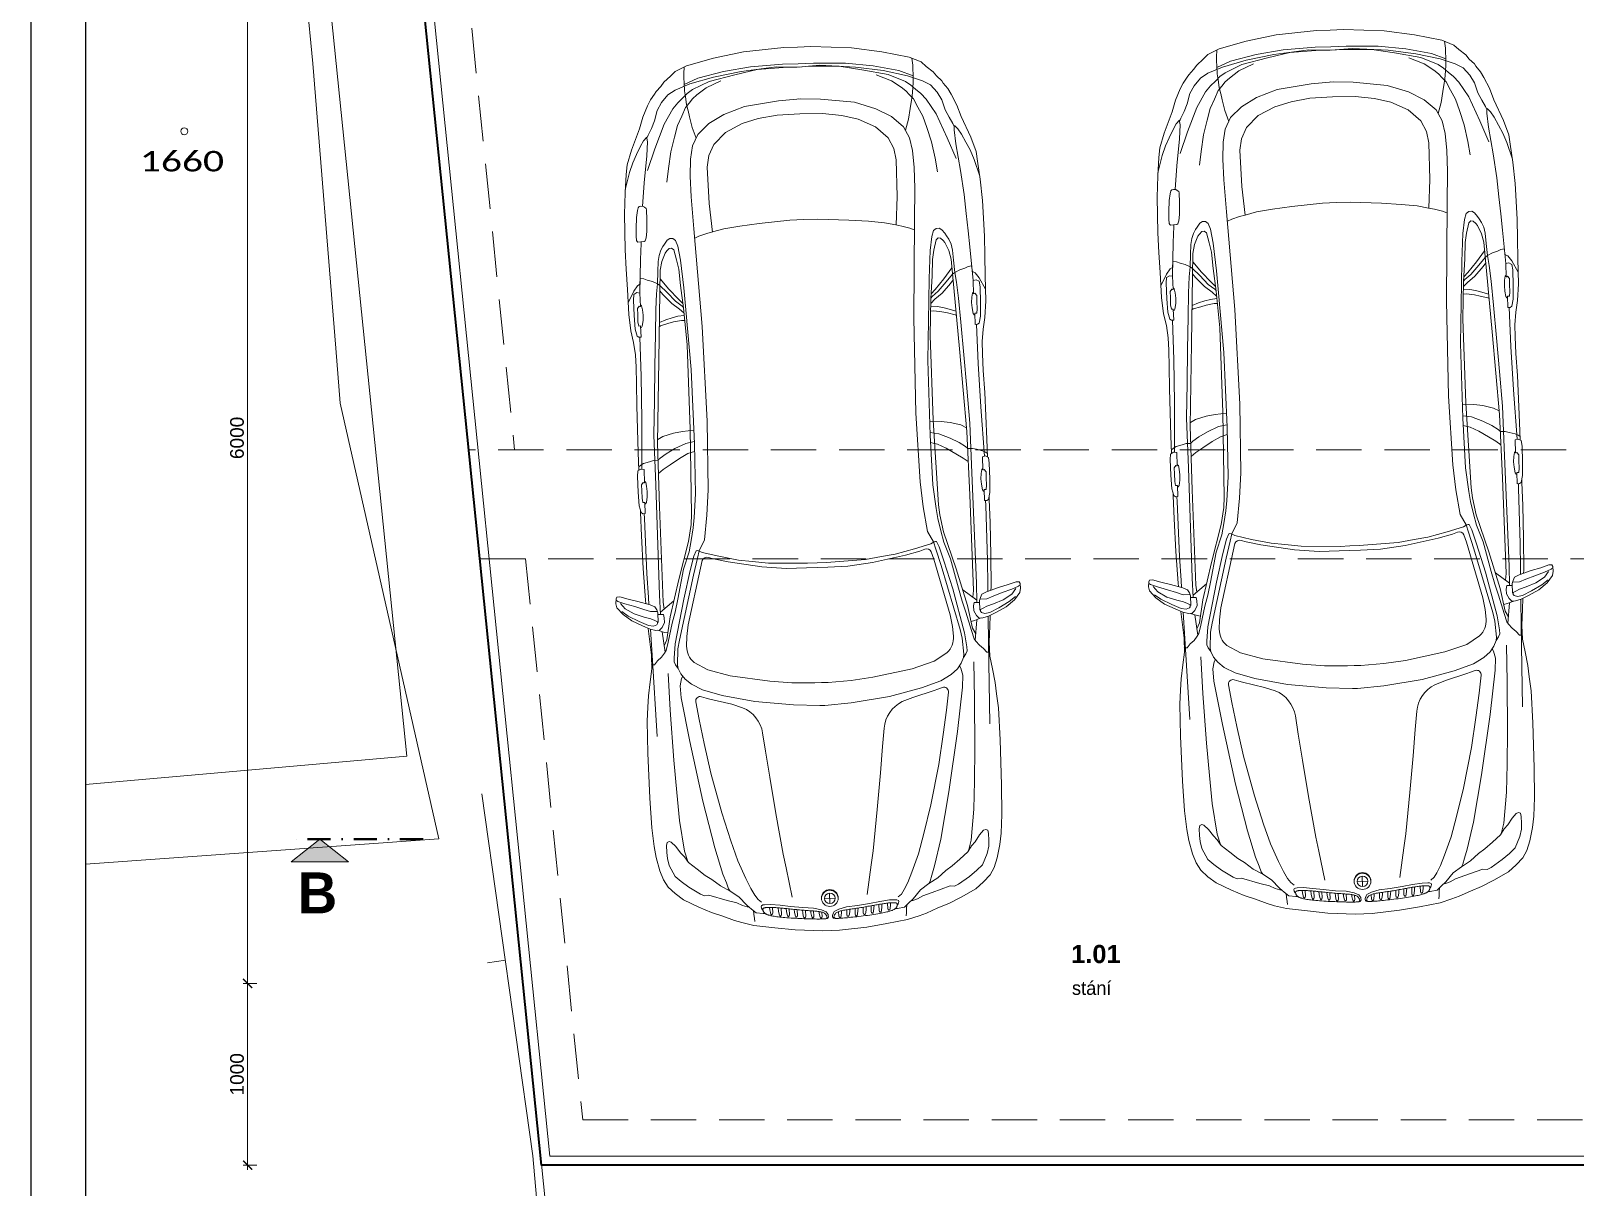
# Model space of a CAD drawing. Header units: millimetres. Extents: x 3760008 to 3998794, y 1820800 to 2250722.
# Drawn here: x 3952790 to 3961285, y 1862323 to 1868682 of the extents above; entities that cross this region are included whole.
import ezdxf

# ---------------------------------------------------------------- set-up
doc = ezdxf.new("R2010")
doc.units = ezdxf.units.MM
doc.header["$LTSCALE"] = 5
doc.linetypes.add('DASHDOT', pattern=[25.4, 12.7, -6.35, 0, -6.35])
doc.linetypes.add('DASHED', pattern=[0.75, 0.5, -0.25])
for name, color, linetype, lineweight in [('km__03_velmi tlustá', 7, 'Continuous', 35), ('km_čísla místností', 150, 'Continuous', 0), ('MA_kóty', 133, 'Continuous', 15), ('SM__02d_tenka další', 146, 'Continuous', 9), ('SM_kóty', 140, 'Continuous', 0)]:
    doc.layers.add(name, color=color, linetype=linetype, lineweight=lineweight)
doc.layers.add('km__netisk', color=250, linetype='Continuous', plot=False)
for name, color, linetype, lineweight, true_color in [('SM_ Návrh šrafa', 8, 'Continuous', 0, 0x808080), ('Z _ KATASTR', 144, 'Continuous', 9, 0x006d91), ('Z _ MERENI', 8, 'Continuous', 9, 0x7a7a7a), ('Z _ POPIS', 8, 'Continuous', 9, 0x7c7c7c)]:
    doc.layers.add(name, color=color, linetype=linetype, lineweight=lineweight, true_color=true_color)
doc.styles.add('Calibri', font='Calibri', dxfattribs={"width": 0.868})
doc.styles.add('IP_style', font='Arial.ttf')
doc.styles.add('km_style', font='GOTHIC.TTF')
doc.dimstyles.new('IP_50', dxfattribs={"dimscale": 100, "dimtxt": 0.75, "dimasz": 0.5, "dimexe": 0.25, "dimexo": 0.25, "dimgap": 0.2, "dimtad": 1, "dimdec": 0, "dimrnd": 5, "dimdsep": 46, "dimtxsty": 'IP_style', "dimblk": 'ARCHTICK', "dimcen": -0.5, "dimdle": 0.25, "dimclrd": 256, "dimclre": 256, "dimclrt": 256, "dimadec": 1, "dimazin": 2, "dimtfac": 0.5, "dimtdec": 0, "dimtmove": 2, "dimatfit": 3, "dimfxl": 0.5, "dimfxlon": 1, "dimtolj": 1, "dimlwd": -1, "dimlwe": -1, "dimarcsym": 0})

# ---------------------------------------------------------------- blocks, each defined once
blk = doc.blocks.new('PLOT_DREVENY_04')
at = {"layer": 'Z _ POPIS', "color": 0, "lineweight": 0}
blk.add_line((0, 0.1), (0, 0), dxfattribs=at)
blk = doc.blocks.new('BMW_2d')
blk.add_line((0.2061, 0), (0.1494, 0))
for points in [[(1.7294, 0.8857), (1.7827, 0.8857), (1.7992, 0.8905), (1.817, 0.8999), (1.8288, 0.926), (1.8501, 0.9922), (1.8643, 1.0454), (1.8785, 1.0904), (1.8773, 1.1069), (1.869, 1.1116), (1.8418, 1.114), (1.8193, 1.1093), (1.7803, 1.0773), (1.7436, 1.03), (1.714, 0.9733), (1.6951, 0.9319), (1.6868, 0.8999), (1.6868, 0.8798), (1.7022, 0.8656), (1.7282, 0.8514), (1.7543, 0.8514), (1.7732, 0.855)], [(1.7909, 0.8881), (1.7909, 0.926), (1.804, 0.9614), (1.8217, 1.0111), (1.8395, 1.0655), (1.8537, 1.1034), (1.8603, 1.1124)], [(1.8418, 1.088), (1.8111, 1.0643), (1.7815, 1.0158), (1.7625, 0.9614), (1.7507, 0.9248), (1.7412, 0.9035), (1.7341, 0.8893), (1.7235, 0.8893), (1.7176, 0.894), (1.7105, 0.9118), (1.7152, 0.939), (1.7389, 0.9898), (1.7708, 1.049), (1.7969, 1.0833)], [(0, 0), (0, 0.0459), (0.0113, 0.1967), (0.0269, 0.3075), (0.0445, 0.4231), (0.0627, 0.488), (0.0757, 0.5282), (0.1022, 0.5914), (0.1243, 0.6529), (0.1568, 0.7226), (0.1998, 0.8039), (0.2359, 0.8492), (0.273, 0.8864), (0.3137, 0.9108), (0.3648, 0.9293), (0.438, 0.9456), (0.4998, 0.9549), (0.602, 0.9632), (0.766, 0.968), (1.0133, 0.9692), (1.1892, 0.9668), (1.2664, 0.9597), (1.3294, 0.9537), (1.4055, 0.943), (1.4756, 0.9309), (1.5515, 0.9289), (1.6399, 0.9369), (1.6993, 0.9412)], [(2.3308, 0.9401), (2.3038, 0.9397), (2.0017, 0.9373), (1.8693, 0.9337), (1.8313, 0.9337)], [(1.8366, 0.9502), (1.8551, 0.9514), (2.03, 0.9576), (2.21, 0.9596), (2.3371, 0.9596), (2.3513, 0.9596)], [(2.5, 0.9311), (2.5729, 0.9311), (2.5761, 0.9491), (2.5666, 0.965), (2.5359, 0.9681), (2.4503, 0.9681), (2.3752, 0.965), (2.3371, 0.9565), (2.3308, 0.947), (2.3308, 0.9343), (2.3921, 0.9343), (2.3921, 0.9449), (2.4154, 0.948), (2.4566, 0.948), (2.4894, 0.948), (2.5021, 0.9385), (2.5, 0.9354), (2.5, 0.9311)], [(2.5698, 0.9596), (2.6674, 0.9596), (2.9246, 0.9577), (3.0462, 0.9541), (3.1376, 0.953), (3.2052, 0.955), (3.2736, 0.9618), (3.3381, 0.9745), (3.429, 0.9823), (3.5658, 0.9852), (3.6772, 0.9872), (3.7847, 0.9891), (3.9812, 0.9862), (4.0984, 0.9774), (4.1977, 0.967), (4.2508, 0.9608), (4.3305, 0.9342), (4.4463, 0.8853), (4.51, 0.8637), (4.5711, 0.8354), (4.6027, 0.818), (4.6334, 0.7947)], [(3.3015, 0.926), (3.0861, 0.928), (2.8473, 0.9332), (2.5749, 0.9426)], [(2.716, 0.6491), (2.7082, 0.6961), (2.6817, 0.758), (2.6557, 0.8069), (2.6327, 0.8404), (2.6211, 0.8528), (2.6207, 0.8781), (2.6148, 0.8998), (2.6059, 0.9332), (2.5977, 0.9488), (2.5895, 0.9596)], [(3.4707, 0.9168), (3.5437, 0.9168), (3.5468, 0.9347), (3.5373, 0.9506), (3.5066, 0.9538), (3.421, 0.9538), (3.3459, 0.9506), (3.3079, 0.9421), (3.3015, 0.9326), (3.3015, 0.9199), (3.3628, 0.9199), (3.3628, 0.9305), (3.3861, 0.9337), (3.4273, 0.9337), (3.4601, 0.9337), (3.4728, 0.9242), (3.4707, 0.921), (3.4707, 0.9168)], [(3.4926, 0.9837), (3.5564, 0.9504), (3.585, 0.9296), (3.5921, 0.9149), (3.6239, 0.9119), (3.6214, 0.8932), (3.6133, 0.8736), (3.6047, 0.8458), (3.5911, 0.818), (3.5815, 0.8055), (3.5407, 0.768), (3.4912, 0.7226), (3.4636, 0.688), (3.4558, 0.6812)], [(4.399, 0.8466), (4.3804, 0.8646), (4.3503, 0.8831), (4.3054, 0.9064), (4.2612, 0.9279), (4.2083, 0.9488), (4.1148, 0.9757)], [(0.1083, 0.3703), (0.1144, 0.408), (0.1349, 0.432), (0.1572, 0.4576), (0.2051, 0.5004), (0.2377, 0.5467), (0.2685, 0.598), (0.3062, 0.6442), (0.3302, 0.6802), (0.3661, 0.723), (0.4038, 0.7692), (0.4364, 0.7897), (0.4586, 0.8103), (0.4946, 0.836), (0.5194, 0.8594), (0.5239, 0.8718), (0.5194, 0.8827), (0.5017, 0.8863), (0.4636, 0.8856), (0.4313, 0.8845), (0.3918, 0.8753), (0.3302, 0.8462), (0.301, 0.8137), (0.2685, 0.7726), (0.2279, 0.7096), (0.2178, 0.6886), (0.2206, 0.6638), (0.188, 0.5638), (0.1726, 0.5124), (0.1572, 0.4816), (0.1486, 0.4559), (0.1486, 0.4478)], [(1.6946, 0.9301), (1.5506, 0.926), (1.1035, 0.9157)], [(1.5042, 0.9302), (1.4983, 0.9233), (1.4983, 0.9147), (1.5188, 0.8976), (1.5377, 0.8753), (1.5599, 0.8565), (1.5736, 0.8479), (1.6199, 0.8343), (1.7226, 0.8086), (1.7826, 0.7897), (1.8545, 0.7726), (2.018, 0.7345), (2.112, 0.7011), (2.1737, 0.6867), (2.2423, 0.673), (2.2986, 0.6662), (2.4289, 0.6532), (2.703, 0.649), (3.1129, 0.6522), (3.4429, 0.6688), (3.5638, 0.6752), (3.7166, 0.6879), (3.7936, 0.6994), (3.8258, 0.7097), (3.8365, 0.7241), (3.8377, 0.7418), (3.8285, 0.7565), (3.8083, 0.7712), (3.7949, 0.7806), (3.7745, 0.7929), (3.7471, 0.8041), (3.714, 0.8099), (3.6581, 0.8144), (3.5912, 0.818), (3.5368, 0.8254), (3.4493, 0.8327), (3.3163, 0.8408), (3.1372, 0.8503), (2.9519, 0.8599), (2.7596, 0.8696), (2.4871, 0.8696), (1.88, 0.8721), (1.7732, 0.871)], [(1.6782, 0.8662), (1.5652, 0.8532)], [(1.6007, 0.8573), (1.6332, 0.8417), (1.759, 0.819), (1.9617, 0.7631), (2.1678, 0.702), (2.2621, 0.6846), (2.318, 0.6793), (2.7845, 0.6689), (3.2491, 0.6689), (3.4528, 0.6809), (3.5775, 0.693), (3.6669, 0.6986), (3.7188, 0.7085), (3.774, 0.7217), (3.7846, 0.7342), (3.7828, 0.7471), (3.7695, 0.7604), (3.7574, 0.7691), (3.7125, 0.7893), (3.6647, 0.801), (3.1703, 0.8276), (2.7151, 0.851), (2.3657, 0.8538), (1.8402, 0.8538), (1.8024, 0.8498)], [(1.6868, 0.8899), (1.6738, 0.8538), (1.67, 0.8351)], [(1.7732, 0.855), (1.7732, 0.8834)], [(1.7856, 0.8712), (1.8454, 0.7952)], [(2.3824, 0.9343), (2.3839, 0.9305), (2.3914, 0.9255), (2.4218, 0.9199), (2.4511, 0.9189), (2.4811, 0.9208), (2.5024, 0.9249), (2.5065, 0.9289), (2.5078, 0.9311)], [(2.6614, 0.6496), (2.6514, 0.6868), (2.6269, 0.7338), (2.5941, 0.7866), (2.5696, 0.8258), (2.5488, 0.8523)], [(2.78, 0.6496), (2.7749, 0.7124), (2.7674, 0.7611), (2.7517, 0.8202), (2.7351, 0.8499)], [(3.3531, 0.9199), (3.3547, 0.9161), (3.3622, 0.9111), (3.3925, 0.9055), (3.4219, 0.9046), (3.4519, 0.9065), (3.4731, 0.9105), (3.4772, 0.9146), (3.4786, 0.9168)], [(3.825, 0.8994), (3.8168, 0.9), (3.7282, 0.9066), (3.5437, 0.9168)], [(3.8248, 0.9021), (3.8248, 0.9174), (3.8272, 0.9209), (3.8332, 0.9242), (3.8569, 0.9264), (3.9001, 0.9237), (3.9599, 0.9194), (3.9973, 0.9131), (4.0124, 0.9093), (4.019, 0.9032), (4.0205, 0.8939), (4.019, 0.8815), (4.0142, 0.8732), (4.0071, 0.8644), (3.9998, 0.8626), (3.9473, 0.8634), (3.8814, 0.8661), (3.8466, 0.8712), (3.8304, 0.8767), (3.8267, 0.8833), (3.8248, 0.9021)], [(4.393, 0.8461), (4.3743, 0.8443), (4.2972, 0.8509), (4.1496, 0.8705), (4.0194, 0.885)], [(4.7521, 0.005), (4.7548, 0.058), (4.7482, 0.2262), (4.7242, 0.3497), (4.6927, 0.4928), (4.6509, 0.5863), (4.6305, 0.6151), (4.6071, 0.6403), (4.5814, 0.6691), (4.5494, 0.6979), (4.4662, 0.7491), (4.3333, 0.8051), (4.2165, 0.8499)], [(1.4287, 0.7618), (1.4161, 0.7692), (1.3767, 0.7778), (1.3099, 0.7743), (1.0684, 0.7367), (0.7378, 0.6768), (0.4792, 0.622), (0.3336, 0.5826), (0.2839, 0.5655), (0.2514, 0.5552), (0.2377, 0.5467)], [(1.4466, 0.8413), (1.2446, 0.8378), (0.9704, 0.8285), (0.7916, 0.8193), (0.6375, 0.8101), (0.4681, 0.7885), (0.4103, 0.7733)], [(1.2391, 0), (1.2391, 0.0138), (1.2485, 0.1585), (1.2747, 0.3712), (1.3148, 0.549), (1.3497, 0.6553), (1.3828, 0.7146), (1.4125, 0.7494), (1.4421, 0.7721), (1.4735, 0.786), (1.4917, 0.7883), (1.5799, 0.7826), (1.6287, 0.7721), (1.9828, 0.6814), (2.0752, 0.6553), (2.1153, 0.6448), (2.1737, 0.6141), (2.3099, 0.5959), (2.4479, 0.5832), (2.8256, 0.5741), (3.348, 0.5827), (3.8852, 0.6068), (4.0623, 0.6155)], [(1.4735, 0.786), (1.4928, 0.7996), (1.5097, 0.8061), (1.5311, 0.8061), (1.6084, 0.7969), (1.8522, 0.7405), (2.009, 0.6984), (2.0864, 0.6749), (2.1159, 0.6614), (2.1174, 0.6564), (2.1146, 0.6487), (2.1054, 0.629), (2.0808, 0.5389), (2.0562, 0.4306), (2.0453, 0.3558), (2.0328, 0.2664), (2.0237, 0.0519), (2.0237, 0)], [(3.3844, 0.6769), (3.3844, 0.6941), (3.378, 0.7393), (3.3701, 0.7691), (3.359, 0.8111), (3.3546, 0.8177)], [(3.4117, 0.6791), (3.4081, 0.7143), (3.4007, 0.7453), (3.3912, 0.7797), (3.3789, 0.8164)], [(3.5516, 0.8071), (3.5311, 0.7921), (3.4803, 0.7444), (3.4477, 0.7034), (3.4253, 0.6793)], [(3.6175, 0.8036), (3.5589, 0.7568), (3.5017, 0.7065), (3.4784, 0.6839), (3.478, 0.6834)], [(4.7519, 0), (4.758, 0.1199), (4.74, 0.3149), (4.7154, 0.4673), (4.6826, 0.5985), (4.6514, 0.6804), (4.6268, 0.723), (4.5858, 0.7591), (4.5432, 0.7837), (4.4874, 0.8), (4.4464, 0.8197), (4.4104, 0.8394), (4.393, 0.8461)], [(4.6334, 0.7947), (4.6474, 0.7863), (4.6747, 0.7591), (4.6987, 0.7405), (4.7293, 0.7035), (4.755, 0.6775), (4.7835, 0.6131), (4.8198, 0.4628), (4.8474, 0.2969), (4.863, 0.0741), (4.863, 0)], [(4.5776, 0.607), (4.5545, 0.6272), (4.5068, 0.65), (4.4569, 0.6757), (4.3939, 0.6951), (4.3135, 0.7172), (4.2226, 0.734), (4.148, 0.745)], [(3.8343, 0.6045), (3.8438, 0.5804), (3.8567, 0.5368), (3.8645, 0.5046), (3.8793, 0.4426), (3.8903, 0.354), (3.901, 0.2467), (3.9135, 0.0771), (3.9135, 0)], [(4.5779, -0.0058), (4.5721, 0.1155), (4.5472, 0.3025), (4.5076, 0.4186), (4.4606, 0.5031), (4.4029, 0.5662), (4.3411, 0.597), (4.2699, 0.6118), (4.1767, 0.617), (4.0623, 0.6155)], [(4.3826, 0.5763), (4.4426, 0.5954), (4.5017, 0.607), (4.5369, 0.6137)], [(4.7773, 0.627), (4.7388, 0.6305), (4.7171, 0.6305), (4.6877, 0.6305), (4.6468, 0.6292), (4.6122, 0.6254), (4.5713, 0.6216), (4.5352, 0.6133)], [(4.5776, 0.607), (4.5997, 0.5876), (4.6205, 0.5628), (4.6573, 0.51), (4.6936, 0.4278)], [(4.6812, 0.6303), (4.7131, 0.5532), (4.744, 0.4119), (4.7639, 0.2615), (4.7715, 0.0845), (4.7711, 0)], [(3.8642, 0.5056), (4.0213, 0.518), (4.2218, 0.5203), (4.2848, 0.5089), (4.3448, 0.4801), (4.4086, 0.4126), (4.4535, 0.3194), (4.4777, 0.2296), (4.4928, 0.1245), (4.4957, 0)], [(0.0659, 0.4167), (0.0828, 0.4189), (0.1065, 0.4204), (0.1264, 0.4221)], [(0.0728, 0.0184), (0.08, 0.0205), (0.0859, 0.0228), (0.0905, 0.0254), (0.0942, 0.0283), (0.0971, 0.0315), (0.0993, 0.035), (0.1011, 0.0388), (0.1026, 0.0429), (0.1039, 0.0472), (0.1052, 0.0519), (0.1064, 0.0569), (0.1075, 0.0621), (0.1085, 0.0676), (0.1094, 0.0734), (0.1103, 0.0794), (0.1111, 0.0857), (0.1119, 0.0923), (0.1127, 0.0991), (0.1134, 0.1061), (0.1141, 0.1133), (0.1149, 0.1207), (0.1156, 0.1283), (0.1164, 0.136), (0.1173, 0.1439), (0.1182, 0.1519), (0.1193, 0.16), (0.1203, 0.1681), (0.1214, 0.1763), (0.1225, 0.1844), (0.1236, 0.1925), (0.1248, 0.2004), (0.1259, 0.2082), (0.127, 0.2159), (0.1281, 0.2234), (0.1291, 0.2307), (0.1301, 0.238), (0.1311, 0.2451), (0.1321, 0.2521), (0.133, 0.259), (0.1339, 0.2659), (0.1348, 0.2727), (0.1357, 0.2794), (0.1365, 0.286), (0.1373, 0.2924), (0.138, 0.2987), (0.1386, 0.3047), (0.1391, 0.3105), (0.1396, 0.316), (0.1399, 0.3211), (0.1402, 0.326), (0.1404, 0.3305), (0.1405, 0.3346), (0.1405, 0.3385), (0.1406, 0.3419), (0.1405, 0.3451), (0.1405, 0.3478), (0.1404, 0.3502), (0.1404, 0.3524), (0.1403, 0.3542), (0.1401, 0.3558), (0.14, 0.3572), (0.1398, 0.3585), (0.1395, 0.3597), (0.1393, 0.3608), (0.1389, 0.362), (0.1386, 0.363), (0.1382, 0.3641), (0.1377, 0.3651), (0.1373, 0.366), (0.1368, 0.3669), (0.1363, 0.3676), (0.1357, 0.3682), (0.1352, 0.3688), (0.1346, 0.3692), (0.1341, 0.3695), (0.1334, 0.3697), (0.1328, 0.3699), (0.1321, 0.37), (0.1313, 0.37), (0.1305, 0.37), (0.1297, 0.37), (0.1288, 0.3699), (0.1278, 0.3698), (0.1268, 0.3696), (0.1257, 0.3694), (0.1247, 0.3692), (0.1236, 0.3689), (0.1224, 0.3685), (0.1213, 0.3681), (0.1201, 0.3676), (0.1189, 0.3671), (0.1177, 0.3664), (0.1165, 0.3658), (0.1153, 0.365), (0.1141, 0.3642), (0.1129, 0.3633), (0.1117, 0.3623), (0.1106, 0.3613), (0.1094, 0.3601), (0.1082, 0.3588), (0.107, 0.3572), (0.1058, 0.3555), (0.1046, 0.3536), (0.1034, 0.3514), (0.1022, 0.349), (0.101, 0.3462), (0.0998, 0.3431), (0.0986, 0.3397), (0.0974, 0.3358), (0.0961, 0.3316), (0.0948, 0.3269), (0.0935, 0.3217), (0.0922, 0.316), (0.0908, 0.3098), (0.0895, 0.3031), (0.0881, 0.2958), (0.0868, 0.2879), (0.0854, 0.2794), (0.084, 0.2703), (0.0827, 0.2606), (0.0814, 0.2503), (0.0801, 0.2394), (0.0788, 0.2281), (0.0776, 0.2165), (0.0764, 0.2046), (0.0753, 0.1926), (0.0742, 0.1805), (0.0732, 0.1686), (0.0722, 0.1567), (0.0713, 0.1452), (0.0705, 0.1339), (0.0697, 0.123), (0.069, 0.1125), (0.0684, 0.1024), (0.0678, 0.093), (0.0673, 0.0841), (0.0669, 0.0759), (0.0666, 0.0683), (0.0664, 0.0614), (0.0662, 0.0551), (0.066, 0.0494), (0.0659, 0.0443), (0.0659, 0.0398), (0.0659, 0.0359), (0.066, 0.0324), (0.0661, 0.0295), (0.0665, 0.027), (0.067, 0.0248), (0.0679, 0.023), (0.0691, 0.0213), (0.0707, 0.0198), (0.0728, 0.0184)], [(0.097, 0.0168), (0.1043, 0.022), (0.1172, 0.0475), (0.1273, 0.0909), (0.1322, 0.1504), (0.1418, 0.2179), (0.1499, 0.2742), (0.1563, 0.3273), (0.1563, 0.3595), (0.1554, 0.3688), (0.1515, 0.3774), (0.1468, 0.3782), (0.1383, 0.377), (0.1285, 0.3719), (0.1264, 0.3697)], [(0.1083, 0.3703), (0.108, 0.359)], [(0.1345, 0.2692), (0.0985, 0.2684), (0.0942, 0.2701), (0.0905, 0.2743), (0.0905, 0.2768), (0.0924, 0.279), (0.1018, 0.2819), (0.1179, 0.2843), (0.1365, 0.2856)], [(0.1396, 0.317), (0.1083, 0.3162), (0.1039, 0.318), (0.1002, 0.3221), (0.1002, 0.3247), (0.1022, 0.3269), (0.1116, 0.3297), (0.1276, 0.3321), (0.1406, 0.3331)], [(0.1221, 0.1816), (0.0896, 0.1808), (0.0853, 0.1825), (0.0815, 0.1867), (0.0815, 0.1892), (0.0835, 0.1914), (0.0929, 0.1943), (0.109, 0.1967), (0.1244, 0.1978)], [(0.1283, 0.2254), (0.0953, 0.2246), (0.091, 0.2263), (0.0872, 0.2305), (0.0872, 0.233), (0.0892, 0.2352), (0.0986, 0.2381), (0.1146, 0.2405), (0.1307, 0.2416)], [(0.1118, 0.0914), (0.0831, 0.0907), (0.0788, 0.0925), (0.075, 0.0966), (0.075, 0.0992), (0.077, 0.1014), (0.0864, 0.1043), (0.1025, 0.1066), (0.1137, 0.1075)], [(0.116, 0.1369), (0.0839, 0.1362), (0.0796, 0.1379), (0.0758, 0.1421), (0.0758, 0.1446), (0.0778, 0.1468), (0.0872, 0.1497), (0.1033, 0.1521), (0.118, 0.1531)], [(0, 0), (0, -0.0459), (0.0113, -0.1967), (0.0269, -0.3075), (0.0445, -0.4231), (0.0627, -0.488), (0.0757, -0.5282), (0.1022, -0.5914), (0.1243, -0.6529), (0.1568, -0.7226), (0.1998, -0.8039), (0.2359, -0.8492), (0.273, -0.8864), (0.3137, -0.9108), (0.3648, -0.9293), (0.438, -0.9456), (0.4998, -0.9549), (0.602, -0.9632), (0.766, -0.968), (1.0133, -0.9692), (1.1892, -0.9668), (1.2664, -0.9597), (1.3294, -0.9537), (1.4055, -0.943), (1.4756, -0.9309), (1.5515, -0.9289), (1.6399, -0.9369), (1.6993, -0.9412)], [(0.097, 0.0168), (0.089, 0.0132), (0.0829, 0.0118), (0.0769, 0.0118), (0.0713, 0.0126), (0.0679, 0.0154), (0.0668, 0.0259)], [(0.1035, 0.0459), (0.0782, 0.0453), (0.0739, 0.0471), (0.0702, 0.0512), (0.0702, 0.0538), (0.0721, 0.056), (0.0815, 0.0588), (0.0976, 0.0612), (0.1074, 0.0619)], [(0.1777, -0.0296), (0.1777, 0.0296)], [(1.2391, 0), (1.2391, -0.0138), (1.2485, -0.1585), (1.2747, -0.3712), (1.3148, -0.549), (1.3497, -0.6553), (1.3828, -0.7146), (1.4125, -0.7494), (1.4421, -0.7721), (1.4735, -0.786), (1.4917, -0.7883), (1.5799, -0.7826), (1.6287, -0.7721), (1.9828, -0.6814), (2.0752, -0.6553), (2.1153, -0.6448), (2.1737, -0.6141), (2.3099, -0.5959), (2.4479, -0.5832), (2.8256, -0.5741), (3.348, -0.5827), (3.8852, -0.6068), (4.0623, -0.6155)], [(1.4735, -0.786), (1.4928, -0.7996), (1.5097, -0.8061), (1.5311, -0.8061), (1.6084, -0.7969), (1.8522, -0.7405), (2.009, -0.6984), (2.0864, -0.6749), (2.1159, -0.6614), (2.1174, -0.6564), (2.1146, -0.6487), (2.1054, -0.629), (2.0808, -0.5389), (2.0562, -0.4306), (2.0453, -0.3558), (2.0328, -0.2664), (2.0237, -0.0519), (2.0237, 0)], [(3.8343, -0.6045), (3.8438, -0.5804), (3.8567, -0.5368), (3.8645, -0.5046), (3.8793, -0.4426), (3.8903, -0.354), (3.901, -0.2467), (3.9135, -0.0771), (3.9135, 0)], [(3.8642, -0.5056), (4.0213, -0.518), (4.2218, -0.5203), (4.2848, -0.5089), (4.3448, -0.4801), (4.4086, -0.4126), (4.4535, -0.3194), (4.4777, -0.2296), (4.4928, -0.1245), (4.4957, 0)], [(4.5779, 0.0058), (4.5721, -0.1155), (4.5472, -0.3025), (4.5076, -0.4186), (4.4606, -0.5031), (4.4029, -0.5662), (4.3411, -0.597), (4.2699, -0.6118), (4.1767, -0.617), (4.0623, -0.6155)], [(4.7519, 0), (4.758, -0.1199), (4.74, -0.3149), (4.7154, -0.4673), (4.6826, -0.5985), (4.6514, -0.6804), (4.6268, -0.723), (4.5858, -0.7591), (4.5432, -0.7837), (4.4874, -0.8), (4.4464, -0.8197), (4.4104, -0.8394), (4.393, -0.8461)], [(4.6334, -0.7947), (4.6474, -0.7863), (4.6747, -0.7591), (4.6987, -0.7405), (4.7293, -0.7035), (4.755, -0.6775), (4.7835, -0.6131), (4.8198, -0.4628), (4.8474, -0.2969), (4.863, -0.0741), (4.863, 0)], [(4.6812, -0.6303), (4.7131, -0.5532), (4.744, -0.4119), (4.7639, -0.2615), (4.7715, -0.0845), (4.7711, 0)], [(0.0728, -0.0184), (0.08, -0.0205), (0.0859, -0.0228), (0.0905, -0.0254), (0.0942, -0.0283), (0.0971, -0.0315), (0.0993, -0.035), (0.1011, -0.0388), (0.1026, -0.0429), (0.1039, -0.0472), (0.1052, -0.0519), (0.1064, -0.0569), (0.1075, -0.0621), (0.1085, -0.0676), (0.1094, -0.0734), (0.1103, -0.0794), (0.1111, -0.0857), (0.1119, -0.0923), (0.1127, -0.0991), (0.1134, -0.1061), (0.1141, -0.1133), (0.1149, -0.1207), (0.1156, -0.1283), (0.1164, -0.136), (0.1173, -0.1439), (0.1182, -0.1519), (0.1193, -0.16), (0.1203, -0.1681), (0.1214, -0.1763), (0.1225, -0.1844), (0.1236, -0.1925), (0.1248, -0.2004), (0.1259, -0.2082), (0.127, -0.2159), (0.1281, -0.2234), (0.1291, -0.2307), (0.1301, -0.238), (0.1311, -0.2451), (0.1321, -0.2521), (0.133, -0.259), (0.1339, -0.2659), (0.1348, -0.2727), (0.1357, -0.2794), (0.1365, -0.286), (0.1373, -0.2924), (0.138, -0.2987), (0.1386, -0.3047), (0.1391, -0.3105), (0.1396, -0.316), (0.1399, -0.3211), (0.1402, -0.326), (0.1404, -0.3305), (0.1405, -0.3346), (0.1405, -0.3385), (0.1406, -0.3419), (0.1405, -0.3451), (0.1405, -0.3478), (0.1404, -0.3502), (0.1404, -0.3524), (0.1403, -0.3542), (0.1401, -0.3558), (0.14, -0.3572), (0.1398, -0.3585), (0.1395, -0.3597), (0.1393, -0.3608), (0.1389, -0.362), (0.1386, -0.363), (0.1382, -0.3641), (0.1377, -0.3651), (0.1373, -0.366), (0.1368, -0.3669), (0.1363, -0.3676), (0.1357, -0.3682), (0.1352, -0.3688), (0.1346, -0.3692), (0.1341, -0.3695), (0.1334, -0.3697), (0.1328, -0.3699), (0.1321, -0.37), (0.1313, -0.37), (0.1305, -0.37), (0.1297, -0.37), (0.1288, -0.3699), (0.1278, -0.3698), (0.1268, -0.3696), (0.1257, -0.3694), (0.1247, -0.3692), (0.1236, -0.3689), (0.1224, -0.3685), (0.1213, -0.3681), (0.1201, -0.3676), (0.1189, -0.3671), (0.1177, -0.3664), (0.1165, -0.3658), (0.1153, -0.365), (0.1141, -0.3642), (0.1129, -0.3633), (0.1117, -0.3623), (0.1106, -0.3613), (0.1094, -0.3601), (0.1082, -0.3588), (0.107, -0.3572), (0.1058, -0.3555), (0.1046, -0.3536), (0.1034, -0.3514), (0.1022, -0.349), (0.101, -0.3462), (0.0998, -0.3431), (0.0986, -0.3397), (0.0974, -0.3358), (0.0961, -0.3316), (0.0948, -0.3269), (0.0935, -0.3217), (0.0922, -0.316), (0.0908, -0.3098), (0.0895, -0.3031), (0.0881, -0.2958), (0.0868, -0.2879), (0.0854, -0.2794), (0.084, -0.2703), (0.0827, -0.2606), (0.0814, -0.2503), (0.0801, -0.2394), (0.0788, -0.2281), (0.0776, -0.2165), (0.0764, -0.2046), (0.0753, -0.1926), (0.0742, -0.1805), (0.0732, -0.1686), (0.0722, -0.1567), (0.0713, -0.1452), (0.0705, -0.1339), (0.0697, -0.123), (0.069, -0.1125), (0.0684, -0.1024), (0.0678, -0.093), (0.0673, -0.0841), (0.0669, -0.0759), (0.0666, -0.0683), (0.0664, -0.0614), (0.0662, -0.0551), (0.066, -0.0494), (0.0659, -0.0443), (0.0659, -0.0398), (0.0659, -0.0359), (0.066, -0.0324), (0.0661, -0.0295), (0.0665, -0.027), (0.067, -0.0248), (0.0679, -0.023), (0.0691, -0.0213), (0.0707, -0.0198), (0.0728, -0.0184)], [(0.097, -0.0168), (0.089, -0.0132), (0.0829, -0.0118), (0.0769, -0.0118), (0.0713, -0.0126), (0.0679, -0.0154), (0.0668, -0.0259)], [(0.1035, -0.0459), (0.0782, -0.0453), (0.0739, -0.0471), (0.0702, -0.0512), (0.0702, -0.0538), (0.0721, -0.056), (0.0815, -0.0588), (0.0976, -0.0612), (0.1074, -0.0619)], [(0.097, -0.0168), (0.1043, -0.022), (0.1172, -0.0475), (0.1273, -0.0909), (0.1322, -0.1504), (0.1418, -0.2179), (0.1499, -0.2742), (0.1563, -0.3273), (0.1563, -0.3595), (0.1554, -0.3688), (0.1515, -0.3774), (0.1468, -0.3782), (0.1383, -0.377), (0.1285, -0.3719), (0.1264, -0.3697)], [(4.7521, -0.005), (4.7548, -0.058), (4.7482, -0.2262), (4.7242, -0.3497), (4.6927, -0.4928), (4.6509, -0.5863), (4.6305, -0.6151), (4.6071, -0.6403), (4.5814, -0.6691), (4.5494, -0.6979), (4.4662, -0.7491), (4.3333, -0.8051), (4.2165, -0.8499)], [(0.1118, -0.0914), (0.0831, -0.0907), (0.0788, -0.0925), (0.075, -0.0966), (0.075, -0.0992), (0.077, -0.1014), (0.0864, -0.1043), (0.1025, -0.1066), (0.1137, -0.1075)], [(0.116, -0.1369), (0.0839, -0.1362), (0.0796, -0.1379), (0.0758, -0.1421), (0.0758, -0.1446), (0.0778, -0.1468), (0.0872, -0.1497), (0.1033, -0.1521), (0.118, -0.1531)], [(0.1221, -0.1816), (0.0896, -0.1808), (0.0853, -0.1825), (0.0815, -0.1867), (0.0815, -0.1892), (0.0835, -0.1914), (0.0929, -0.1943), (0.109, -0.1967), (0.1244, -0.1978)], [(0.1283, -0.2254), (0.0953, -0.2246), (0.091, -0.2263), (0.0872, -0.2305), (0.0872, -0.233), (0.0892, -0.2352), (0.0986, -0.2381), (0.1146, -0.2405), (0.1307, -0.2416)], [(0.1345, -0.2692), (0.0985, -0.2684), (0.0942, -0.2701), (0.0905, -0.2743), (0.0905, -0.2768), (0.0924, -0.279), (0.1018, -0.2819), (0.1179, -0.2843), (0.1365, -0.2856)], [(0.1396, -0.317), (0.1083, -0.3162), (0.1039, -0.318), (0.1002, -0.3221), (0.1002, -0.3247), (0.1022, -0.3269), (0.1116, -0.3297), (0.1276, -0.3321), (0.1406, -0.3331)], [(0.0659, -0.4167), (0.0828, -0.4189), (0.1065, -0.4204), (0.1264, -0.4221)], [(0.1083, -0.3703), (0.108, -0.359)], [(0.1083, -0.3703), (0.1144, -0.408), (0.1349, -0.432), (0.1572, -0.4576), (0.2051, -0.5004), (0.2377, -0.5467), (0.2685, -0.598), (0.3062, -0.6442), (0.3302, -0.6802), (0.3661, -0.723), (0.4038, -0.7692), (0.4364, -0.7897), (0.4586, -0.8103), (0.4946, -0.836), (0.5194, -0.8594), (0.5239, -0.8718), (0.5194, -0.8827), (0.5017, -0.8863), (0.4636, -0.8856), (0.4313, -0.8845), (0.3918, -0.8753), (0.3302, -0.8462), (0.301, -0.8137), (0.2685, -0.7726), (0.2279, -0.7096), (0.2178, -0.6886), (0.2206, -0.6638), (0.188, -0.5638), (0.1726, -0.5124), (0.1572, -0.4816), (0.1486, -0.4559), (0.1486, -0.4478)], [(4.5776, -0.607), (4.5997, -0.5876), (4.6205, -0.5628), (4.6573, -0.51), (4.6936, -0.4278)], [(1.4287, -0.7618), (1.4161, -0.7692), (1.3767, -0.7778), (1.3099, -0.7743), (1.0684, -0.7367), (0.7378, -0.6768), (0.4792, -0.622), (0.3336, -0.5826), (0.2839, -0.5655), (0.2514, -0.5552), (0.2377, -0.5467)], [(4.3826, -0.5763), (4.4426, -0.5954), (4.5017, -0.607), (4.5369, -0.6137)], [(1.5042, -0.9302), (1.4983, -0.9233), (1.4983, -0.9147), (1.5188, -0.8976), (1.5377, -0.8753), (1.5599, -0.8565), (1.5736, -0.8479), (1.6199, -0.8343), (1.7226, -0.8086), (1.7826, -0.7897), (1.8545, -0.7726), (2.018, -0.7345), (2.112, -0.7011), (2.1737, -0.6867), (2.2423, -0.673), (2.2986, -0.6662), (2.4289, -0.6532), (2.703, -0.649), (3.1129, -0.6522), (3.4429, -0.6688), (3.5638, -0.6752), (3.7166, -0.6879), (3.7936, -0.6994), (3.8258, -0.7097), (3.8365, -0.7241), (3.8377, -0.7418), (3.8285, -0.7565), (3.8083, -0.7712), (3.7949, -0.7806), (3.7745, -0.7929), (3.7471, -0.8041), (3.714, -0.8099), (3.6581, -0.8144), (3.5912, -0.818), (3.5368, -0.8254), (3.4493, -0.8327), (3.3163, -0.8408), (3.1372, -0.8503), (2.9519, -0.8599), (2.7596, -0.8696), (2.4871, -0.8696), (1.88, -0.8721), (1.7732, -0.871)], [(1.6007, -0.8573), (1.6332, -0.8417), (1.759, -0.819), (1.9617, -0.7631), (2.1678, -0.702), (2.2621, -0.6846), (2.318, -0.6793), (2.7845, -0.6689), (3.2491, -0.6689), (3.4528, -0.6809), (3.5775, -0.693), (3.6669, -0.6986), (3.7188, -0.7085), (3.774, -0.7217), (3.7846, -0.7342), (3.7828, -0.7471), (3.7695, -0.7604), (3.7574, -0.7691), (3.7125, -0.7893), (3.6647, -0.801), (3.1703, -0.8276), (2.7151, -0.851), (2.3657, -0.8538), (1.8402, -0.8538), (1.8024, -0.8498)], [(2.6614, -0.6496), (2.6514, -0.6868), (2.6269, -0.7338), (2.5941, -0.7866), (2.5696, -0.8258), (2.5488, -0.8523)], [(2.716, -0.6491), (2.7082, -0.6961), (2.6817, -0.758), (2.6557, -0.8069), (2.6327, -0.8404), (2.6211, -0.8528), (2.6207, -0.8781), (2.6148, -0.8998), (2.6059, -0.9332), (2.5977, -0.9488), (2.5895, -0.9596)], [(2.78, -0.6496), (2.7749, -0.7124), (2.7674, -0.7611), (2.7517, -0.8202), (2.7351, -0.8499)], [(3.3844, -0.6769), (3.3844, -0.6941), (3.378, -0.7393), (3.3701, -0.7691), (3.359, -0.8111), (3.3546, -0.8177)], [(3.4117, -0.6791), (3.4081, -0.7143), (3.4007, -0.7453), (3.3912, -0.7797), (3.3789, -0.8164)], [(3.5516, -0.8071), (3.5311, -0.7921), (3.4803, -0.7444), (3.4477, -0.7034), (3.4253, -0.6793)], [(4.5776, -0.607), (4.5545, -0.6272), (4.5068, -0.65), (4.4569, -0.6757), (4.3939, -0.6951), (4.3135, -0.7172), (4.2226, -0.734), (4.148, -0.745)], [(4.7773, -0.627), (4.7388, -0.6305), (4.7171, -0.6305), (4.6877, -0.6305), (4.6468, -0.6292), (4.6122, -0.6254), (4.5713, -0.6216), (4.5352, -0.6133)], [(3.4926, -0.9837), (3.5564, -0.9504), (3.585, -0.9296), (3.5921, -0.9149), (3.6239, -0.9119), (3.6214, -0.8932), (3.6133, -0.8736), (3.6047, -0.8458), (3.5911, -0.818), (3.5815, -0.8055), (3.5407, -0.768), (3.4912, -0.7226), (3.4636, -0.688), (3.4558, -0.6812)], [(3.6175, -0.8036), (3.5589, -0.7568), (3.5017, -0.7065), (3.4784, -0.6839), (3.478, -0.6834)], [(1.4466, -0.8413), (1.2446, -0.8378), (0.9704, -0.8285), (0.7916, -0.8193), (0.6375, -0.8101), (0.4681, -0.7885), (0.4103, -0.7733)], [(1.6868, -0.8899), (1.6738, -0.8538), (1.67, -0.8351)], [(1.7856, -0.8712), (1.8454, -0.7952)], [(2.5698, -0.9596), (2.6674, -0.9596), (2.9246, -0.9577), (3.0462, -0.9541), (3.1376, -0.953), (3.2052, -0.955), (3.2736, -0.9618), (3.3381, -0.9745), (3.429, -0.9823), (3.5658, -0.9852), (3.6772, -0.9872), (3.7847, -0.9891), (3.9812, -0.9862), (4.0984, -0.9774), (4.1977, -0.967), (4.2508, -0.9608), (4.3305, -0.9342), (4.4463, -0.8853), (4.51, -0.8637), (4.5711, -0.8354), (4.6027, -0.818), (4.6334, -0.7947)], [(4.393, -0.8461), (4.3743, -0.8443), (4.2972, -0.8509), (4.1496, -0.8705), (4.0168, -0.8853), (3.9119, -0.8935), (3.8168, -0.9), (3.7282, -0.9066), (3.5437, -0.9168)], [(4.399, -0.8466), (4.3804, -0.8646), (4.3503, -0.8831), (4.3054, -0.9064), (4.2612, -0.9279), (4.2083, -0.9488), (4.1148, -0.9757)], [(1.6946, -0.9301), (1.5506, -0.926), (1.1035, -0.9157)], [(1.6782, -0.8662), (1.5652, -0.8532)], [(1.7294, -0.8857), (1.7827, -0.8857), (1.7992, -0.8905), (1.817, -0.8999), (1.8288, -0.926), (1.8501, -0.9922), (1.8643, -1.0454), (1.8785, -1.0904), (1.8773, -1.1069), (1.869, -1.1116), (1.8418, -1.114), (1.8193, -1.1093), (1.7803, -1.0773), (1.7436, -1.03), (1.714, -0.9733), (1.6951, -0.9319), (1.6868, -0.8999), (1.6868, -0.8798), (1.7022, -0.8656), (1.7282, -0.8514), (1.7543, -0.8514), (1.7732, -0.855)], [(1.8418, -1.088), (1.8111, -1.0643), (1.7815, -1.0158), (1.7625, -0.9614), (1.7507, -0.9248), (1.7412, -0.9035), (1.7341, -0.8893), (1.7235, -0.8893), (1.7176, -0.894), (1.7105, -0.9118), (1.7152, -0.939), (1.7389, -0.9898), (1.7708, -1.049), (1.7969, -1.0833)], [(1.7732, -0.855), (1.7732, -0.8834)], [(1.7909, -0.8881), (1.7909, -0.926), (1.804, -0.9614), (1.8217, -1.0111), (1.8395, -1.0655), (1.8537, -1.1034), (1.8603, -1.1124)], [(2.3308, -0.9401), (2.3038, -0.9397), (2.0017, -0.9373), (1.8693, -0.9337), (1.8313, -0.9337)], [(2.5, -0.9311), (2.5729, -0.9311), (2.5761, -0.9491), (2.5666, -0.965), (2.5359, -0.9681), (2.4503, -0.9681), (2.3752, -0.965), (2.3371, -0.9565), (2.3308, -0.947), (2.3308, -0.9343), (2.3921, -0.9343), (2.3921, -0.9449), (2.4154, -0.948), (2.4566, -0.948), (2.4894, -0.948), (2.5021, -0.9385), (2.5, -0.9354), (2.5, -0.9311)], [(2.3824, -0.9343), (2.3839, -0.9305), (2.3914, -0.9255), (2.4218, -0.9199), (2.4511, -0.9189), (2.4811, -0.9208), (2.5024, -0.9249), (2.5065, -0.9289), (2.5078, -0.9311)], [(3.3015, -0.926), (3.0861, -0.928), (2.8473, -0.9332), (2.5749, -0.9426)], [(3.4707, -0.9168), (3.5437, -0.9168), (3.5468, -0.9347), (3.5373, -0.9506), (3.5066, -0.9538), (3.421, -0.9538), (3.3459, -0.9506), (3.3079, -0.9421), (3.3015, -0.9326), (3.3015, -0.9199), (3.3628, -0.9199), (3.3628, -0.9305), (3.3861, -0.9337), (3.4273, -0.9337), (3.4601, -0.9337), (3.4728, -0.9242), (3.4707, -0.921), (3.4707, -0.9168)], [(3.3531, -0.9199), (3.3547, -0.9161), (3.3622, -0.9111), (3.3925, -0.9055), (3.4219, -0.9046), (3.4519, -0.9065), (3.4731, -0.9105), (3.4772, -0.9146), (3.4786, -0.9168)], [(1.8366, -0.9502), (1.8551, -0.9514), (2.03, -0.9576), (2.21, -0.9596), (2.3371, -0.9596), (2.3513, -0.9596)]]:
    blk.add_lwpolyline(points)
for points in [[(0.1919, 0.2061), (0.3537, 0.2342), (0.4306, 0.2476), (0.6562, 0.2781), (0.8566, 0.3045), (1.0008, 0.3221), (1.101, 0.3344, 0.263451), (1.2435, 0.4398), (1.2646, 0.4978), (1.298, 0.6173), (1.3041, 0.6368), (1.3128, 0.6635, 0.560492), (1.2854, 0.6956), (1.1881, 0.6812), (1.0553, 0.6575), (0.8909, 0.6278), (0.6697, 0.5755), (0.5138, 0.5313), (0.4032, 0.4971), (0.3046, 0.4569), (0.2483, 0.4318), (0.2101, 0.4107), (0.186, 0.3946), (0.1709, 0.3765)], [(1.9984, 0), (1.9984, 0.058), (2.0004, 0.1686), (2.0142, 0.3049), (2.0478, 0.4885), (2.0675, 0.5675), (2.0765, 0.5948, 0.374257), (2.0615, 0.6305), (2.0194, 0.6422), (1.71, 0.7215), (1.646, 0.7318), (1.5934, 0.7341, 0.238567), (1.5028, 0.6955), (1.4586, 0.6228), (1.4223, 0.5004), (1.3833, 0.2836), (1.3706, 0.1628), (1.3649, 0.037), (1.3664, -0.0001)], [(1.9984, 0), (1.9984, -0.058), (2.0004, -0.1686), (2.0142, -0.3049), (2.0478, -0.4885), (2.0675, -0.5675), (2.0765, -0.5948, -0.374257), (2.0615, -0.6305), (2.0194, -0.6422), (1.71, -0.7215), (1.646, -0.7318), (1.5934, -0.7341, -0.238567), (1.5028, -0.6955), (1.4586, -0.6228), (1.4223, -0.5004), (1.3833, -0.2836), (1.3706, -0.1628), (1.3649, -0.037), (1.3664, 0.0001)], [(0.1919, -0.2061), (0.3537, -0.2342), (0.4306, -0.2476), (0.6562, -0.2781), (0.8566, -0.3045), (1.0008, -0.3221), (1.101, -0.3344, -0.263451), (1.2435, -0.4398), (1.2646, -0.4978), (1.298, -0.6173), (1.3041, -0.6368), (1.3128, -0.6635, -0.560492), (1.2854, -0.6956), (1.1881, -0.6812), (1.0553, -0.6575), (0.8909, -0.6278), (0.6697, -0.5755), (0.5138, -0.5313), (0.4032, -0.4971), (0.3046, -0.4569), (0.2483, -0.4318), (0.2101, -0.4107), (0.186, -0.3946), (0.1709, -0.3765)]]:
    blk.add_lwpolyline(points, format="xyb")
blk.add_circle((0.1795, 0), 0.0463)
blk.add_arc((0.176, 0), 0.0463, 272.12693, 87.87307)
blk.add_ellipse((0.1777, 0), major_axis=(0, 0.0296), ratio=0.956426)
blk = doc.blocks.new('_ArchTick')
at = {"color": 0, "linetype": 'ByBlock', "const_width": 0.15}
blk.add_lwpolyline([(-0.5, -0.5), (0.5, 0.5)], dxfattribs=at)
blk = doc.blocks.new('*D9326')
at = {"layer": 'Defpoints', "color": 0}
for p in [(3955599.6, 1862443.1), (3961610.6, 1862443.1), (3961610.6, 1861443.1)]:
    blk.add_point(p, dxfattribs=at)
at = {"layer": 'SM_kóty'}
for p, q in [((3955574.6, 1861443.1), (3961635.6, 1861443.1)), ((3955599.6, 1861493.1), (3955599.6, 1861418.1)), ((3961610.6, 1861493.1), (3961610.6, 1861418.1))]:
    blk.add_line(p, q, dxfattribs=at)
at = {"layer": 'SM_kóty', "xscale": 50, "yscale": 50, "zscale": 50}
for p, rotation in [((3955599.6, 1861443.1), 179.9999999995073), ((3961610.6, 1861443.1), 359.9999999995073)]:
    blk.add_blockref('_ArchTick', p, dxfattribs=dict(at, rotation=rotation))
at = {"layer": 'SM_kóty', "insert": (3958605.1, 1861501.4), "char_height": 75, "attachment_point": 5, "style": 'IP_style'}
blk.add_mtext('\\A1;6010', dxfattribs=at)
blk = doc.blocks.new('*D9333')
at = {"layer": 'Defpoints', "color": 0}
for p in [(3954887.8, 1869443.1), (3953982.5, 1863443.1), (3955498, 1863443.1)]:
    blk.add_point(p, dxfattribs=at)
at = {"layer": 'SM_kóty'}
for p, q in [((3954032.5, 1869443.1), (3953957.5, 1869443.1)), ((3953982.5, 1869468.1), (3953982.5, 1863418.1)), ((3954032.5, 1863443.1), (3953957.5, 1863443.1))]:
    blk.add_line(p, q, dxfattribs=at)
at = {"layer": 'SM_kóty', "xscale": 50, "yscale": 50, "zscale": 50}
for p, rotation in [((3953982.5, 1869443.1), 90), ((3953982.5, 1863443.1), 270)]:
    blk.add_blockref('_ArchTick', p, dxfattribs=dict(at, rotation=rotation))
at = {"layer": 'SM_kóty', "insert": (3953924.2, 1866443.1), "char_height": 75, "attachment_point": 5, "rotation": 90, "style": 'IP_style'}
blk.add_mtext('\\A1;6000', dxfattribs=at)
blk = doc.blocks.new('*D9334')
at = {"layer": 'Defpoints', "color": 0}
for p in [(3955498, 1863443.1), (3953982.5, 1862443.1), (3955599.6, 1862443.1)]:
    blk.add_point(p, dxfattribs=at)
at = {"layer": 'SM_kóty'}
for p, q in [((3954032.5, 1863443.1), (3953957.5, 1863443.1)), ((3953982.5, 1863468.1), (3953982.5, 1862418.1)), ((3954032.5, 1862443.1), (3953957.5, 1862443.1))]:
    blk.add_line(p, q, dxfattribs=at)
at = {"layer": 'SM_kóty', "xscale": 50, "yscale": 50, "zscale": 50}
for p, rotation in [((3953982.5, 1863443.1), 90), ((3953982.5, 1862443.1), 270)]:
    blk.add_blockref('_ArchTick', p, dxfattribs=dict(at, rotation=rotation))
at = {"layer": 'SM_kóty', "insert": (3953924.2, 1862943.1), "char_height": 75, "attachment_point": 5, "rotation": 90, "style": 'IP_style'}
blk.add_mtext('\\A1;1000', dxfattribs=at)
blk = doc.blocks.new('řezová značka')
h = blk.add_hatch(color=256)
h.dxf.hatch_style = 1
h.paths.add_polyline_path([(-350, -275), (350, -275), (0, 0)])
blk.add_lwpolyline([(-350, -275), (350, -275), (0, 0)], close=True)

msp = doc.modelspace()

# ---------------------------------------------------------------- linework, layer by layer
at = {"layer": 'km__03_velmi tlustá', "linetype": 'Continuous', "ltscale": 0.01}
msp.add_lwpolyline([(3954887.8, 1869443.1), (3961610.6, 1869443.1), (3961610.6, 1867943.1), (3962610.6, 1867943.1), (3962610.6, 1862443.1), (3961610.6, 1862443.1), (3955599.6, 1862443.1)], close=True, dxfattribs=at)
at = {"layer": 'km__03_velmi tlustá', "linetype": 'DASHED', "lineweight": 9, "ltscale": 100}
for points in [[(3955139.1, 1869443.1), (3955450.8, 1866378.1)], [(3955260.5, 1865778.1), (3961610.6, 1865778.1), (3961610.6, 1866378.1), (3955199.5, 1866378.1)], [(3955511.8, 1865778.1), (3955825.5, 1862693.1), (3961360.6, 1862693.1), (3961360.6, 1865778.1)]]:
    msp.add_lwpolyline(points, dxfattribs=at)
at = {"layer": 'km__netisk'}
for points in [[(3952790, 1857080.4), (3973790, 1857080.4), (3973790, 1871930.4), (3952790, 1871930.4)], [(3952790, 1857080.4), (3973790, 1857080.4), (3973790, 1871930.4), (3952790, 1871930.4)], [(3968140, 1857380.4), (3968140, 1871630.4), (3953090, 1871630.4), (3953090, 1857380.4)], [(3953090, 1857380.4), (3973490, 1857380.4), (3973490, 1871630.4), (3953090, 1871630.4)], [(3968140, 1857380.4), (3968140, 1871630.4), (3953090, 1871630.4), (3953090, 1857380.4)]]:
    msp.add_lwpolyline(points, close=True, dxfattribs=at)
at = {"layer": 'MA_kóty', "linetype": 'DASHDOT', "lineweight": 40, "ltscale": 2}
msp.add_line((3954947.3, 1864235.6), (3954227.3, 1864235.6), dxfattribs=at)
at = {"layer": 'SM__02d_tenka další', "ltscale": 2}
msp.add_lwpolyline([(3954887.8, 1869443.1), (3954938.1, 1869443.1), (3955644.8, 1862493.1), (3961560.6, 1862493.1), (3961560.6, 1867943.1), (3961610.6, 1867943.1)], dxfattribs=at)
at = {"layer": 'Z _ KATASTR'}
for p, q in [((3954299.6, 1870161.5), (3954858.9, 1864693.5)), ((3954837, 1869943.1), (3956012.8, 1858380.4)), ((3954858.9, 1864693.5), (3953090, 1864537.1))]:
    msp.add_line(p, q, dxfattribs=at)
msp.add_circle((3953634, 1868129.3), 19.1, dxfattribs=at)
at = {"layer": 'Z _ MERENI'}
for p, q in [((3954341.8, 1868501.8), (3954248.2, 1869454.9)), ((3954467.8, 1866936.8), (3954341.8, 1868501.8)), ((3954490.6, 1866633.6), (3954467.8, 1866936.8)), ((3954490.6, 1866633.6), (3955034.3, 1864238.1)), ((3955551.9, 1862495.2), (3955270.2, 1864485.4)), ((3955034.3, 1864238.1), (3953090, 1864098.1)), ((3955551.9, 1862495.2), (3955912.6, 1858380.4))]:
    msp.add_line(p, q, dxfattribs=at)

# ---------------------------------------------------------------- block references
at = {"layer": 'MA_kóty', "xscale": -0.45, "yscale": 0.45, "zscale": 0.45}
msp.add_blockref('řezová značka', (3954380.2, 1864235.6), dxfattribs=at)
at = {"layer": 'SM_ Návrh šrafa', "ltscale": 0.5, "xscale": 1000.000000000001, "yscale": 1000, "zscale": 1000, "rotation": 92.18180405390602}
for p in [(3960122, 1863826.5), (3957191.7, 1863733.3)]:
    msp.add_blockref('BMW_2d', p, dxfattribs=at)
at = {"layer": 'Z _ POPIS', "xscale": 1000, "yscale": 1000, "zscale": 1000, "rotation": 98.09725379580816}
msp.add_blockref('PLOT_DREVENY_04', (3955401.8, 1863570.4), dxfattribs=at)

# ---------------------------------------------------------------- texts
at = {"layer": 'km_čísla místností', "width": 1000, "line_spacing_factor": 0.81, "style": 'km_style'}
for s, insert, char_height, attachment_point in [('\\fArial|b1|i0|c238|p38;1.01', (3958648.7, 1863604.1), 100, 5), ('\\pxql;stání', (3958517.1, 1863455), 75, 1)]:
    msp.add_mtext(s, dxfattribs=dict(at, insert=insert, char_height=char_height, attachment_point=attachment_point))
at = {"layer": 'MA_kóty', "insert": (3954366.5, 1863941), "char_height": 225, "width": 415.76, "attachment_point": 5, "rotation": 360, "style": 'km_style'}
msp.add_mtext('\\fCentury Gothic|b1|i0|c238|p34;B', dxfattribs=at)
at = {"layer": 'Z _ KATASTR', "style": 'Calibri', "width": 1.302}
msp.add_text('1660', height=112.5, dxfattribs=at).set_placement((3953389.7, 1867908.8))

# ---------------------------------------------------------------- dimensions: what is measured, and where the dimension line sits
at = {"layer": 'SM_kóty'}
for base, p1, p2, picture, middle in [((3953982.5, 1863443.1), (3954887.8, 1869443.1), (3955498, 1863443.1), '*D9333', (3953924.2, 1866443.1)), ((3953982.5, 1862443.1), (3955498, 1863443.1), (3955599.6, 1862443.1), '*D9334', (3953924.2, 1862943.1))]:
    dim = msp.add_linear_dim(base=base, p1=p1, p2=p2, angle=90, dimstyle='IP_50', dxfattribs=at)
    dim.commit()
    dim.dimension.update_dxf_attribs({"geometry": picture, "text_midpoint": middle})
dim = msp.add_linear_dim(base=(3961610.6, 1861443.1), p1=(3955599.6, 1862443.1), p2=(3961610.6, 1862443.1), dimstyle='IP_50', dxfattribs=at)
dim.commit()
dim.dimension.update_dxf_attribs({"geometry": '*D9326', "text_midpoint": (3958605.1, 1861501.4)})

doc.saveas('drawing.dxf')
